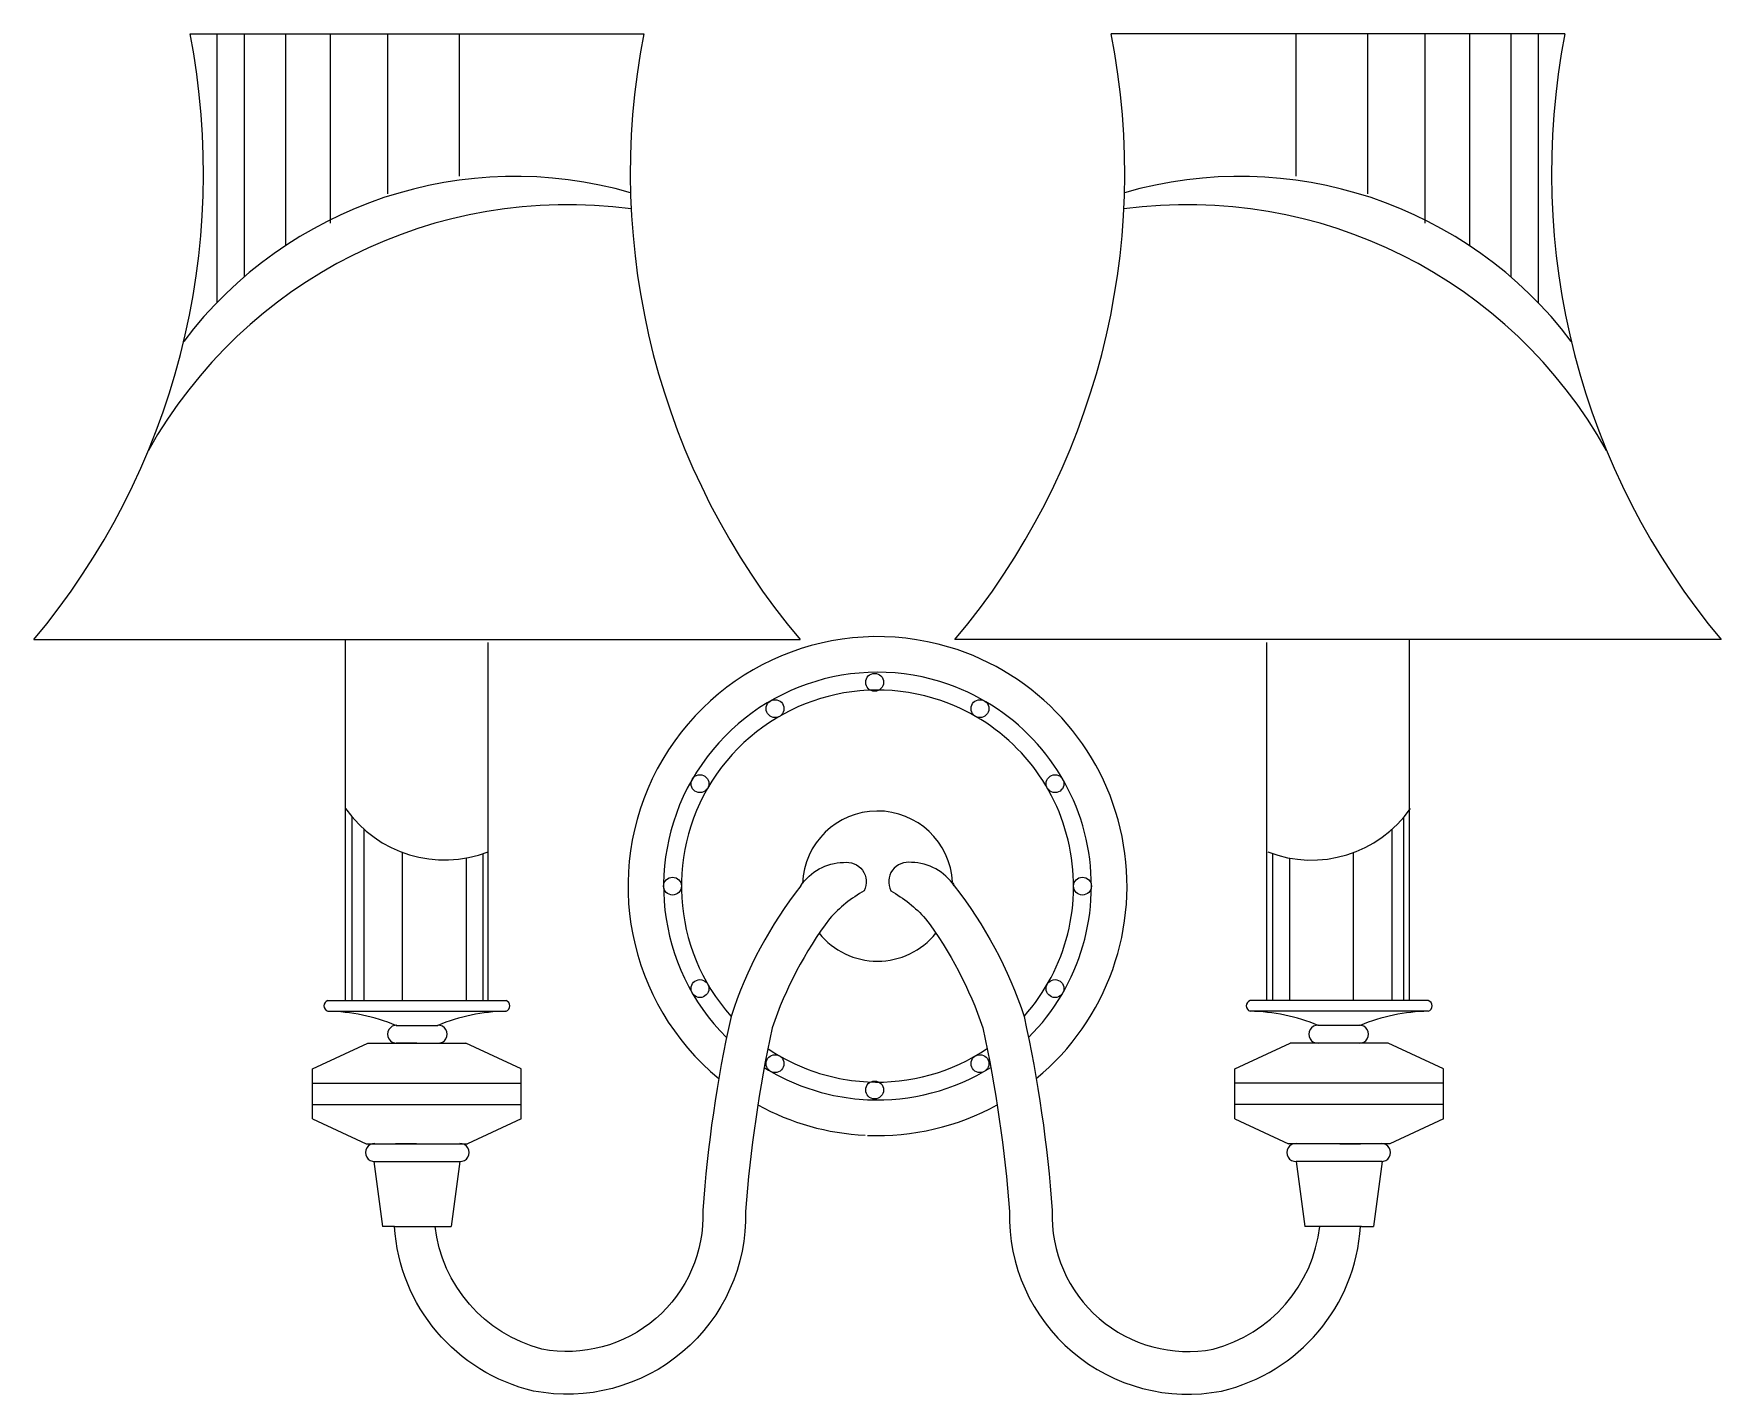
# Model space of a CAD drawing. Extents: x 970 to 1281, y 839 to 1091.
import ezdxf

# ---------------------------------------------------------------- set-up
doc = ezdxf.new("R2010")
doc.units = 0
doc.header["$MEASUREMENT"] = 0
doc.layers.add('3', color=3, linetype='CONTINUOUS')
doc.layers.add('4', color=4, linetype='CONTINUOUS')

msp = doc.modelspace()

# ---------------------------------------------------------------- linework, layer by layer
at = {"layer": '3'}
for p, q in [((1003.48, 1090.59), (1003.48, 1040.92)), ((1008.49, 1090.59), (1008.49, 1045.64)), ((1016.15, 1090.59), (1016.15, 1051.44)), ((1024.39, 1090.59), (1024.39, 1055.61)), ((1034.99, 1090.59), (1034.99, 1061.01)), ((1048.24, 1090.59), (1048.24, 1064.28)), ((1202.71, 1090.59), (1202.71, 1064.28)), ((1215.96, 1090.59), (1215.96, 1061.01)), ((1226.56, 1090.59), (1226.56, 1055.61)), ((1234.81, 1090.59), (1234.81, 1051.44)), ((1242.46, 1090.59), (1242.46, 1045.64)), ((1247.47, 1090.59), (1247.47, 1040.92)), ((1028.48, 912.01), (1028.48, 945.87)), ((1222.67, 912), (1222.67, 945.87)), ((1030.65, 912.01), (1030.65, 943.64)), ((1220.51, 912), (1220.51, 943.63)), ((1037.77, 912.01), (1037.77, 939.34)), ((1049.54, 912.01), (1049.54, 938.32)), ((1052.63, 912.01), (1052.63, 939.13)), ((1198.52, 912), (1198.52, 939.13)), ((1201.62, 912), (1201.62, 938.32)), ((1213.38, 912), (1213.38, 939.34)), ((1027.24, 912.01), (1053.57, 912.01)), ((1223.91, 912), (1197.58, 912)), ((1023.95, 910.03), (1056.87, 910.03)), ((1227.2, 910.03), (1194.29, 910.03)), ((1021.13, 896.76), (1059.68, 896.76)), ((1230.02, 896.75), (1191.47, 896.75)), ((1021.13, 892.81), (1059.68, 892.81)), ((1230.02, 892.8), (1191.47, 892.8)), ((1031.06, 885.56), (1048.34, 885.56)), ((1220.09, 885.56), (1202.82, 885.56)), ((1036.27, 870.25), (1043.78, 870.29)), ((1214.88, 870.25), (1207.37, 870.29))]:
    msp.add_line(p, q, dxfattribs=at)
for points in [[(1036.55, 907.42), (1044.27, 907.42)], [(1214.61, 907.42), (1206.88, 907.42)], [(1040.41, 904.13), (1036.55, 904.13)], [(1036.73, 904.13), (1044.27, 904.13)], [(1214.42, 904.13), (1206.88, 904.13)], [(1040.31, 885.56), (1036.45, 885.56)], [(1036.64, 885.56), (1044.18, 885.56)], [(1214.51, 885.56), (1206.98, 885.56)], [(1210.84, 885.56), (1214.7, 885.56)], [(1032.48, 882.27), (1048.34, 882.27)], [(1218.67, 882.27), (1202.82, 882.27)]]:
    msp.add_lwpolyline(points, dxfattribs=at)
for centre in [(1124.95, 970.79), (1106.55, 965.92), (1144.4, 965.92), (1092.69, 952.06), (1158.26, 952.06), (1087.62, 933.14), (1163.33, 933.14), (1092.69, 914.21), (1158.26, 914.21), (1106.55, 900.35), (1144.4, 900.35), (1124.95, 895.48)]:
    msp.add_circle(centre, 1.65, dxfattribs=at)
for centre, radius, start, end in [((1058.53, 987.59), 76.64, 73.8351, 142.9786), ((1192.42, 987.59), 76.64, 37.0214, 106.1649), ((1068.18, 970.41), 88.6, 82.35, 150.8291), ((1182.77, 970.41), 88.6, 29.1709, 97.65), ((1125.48, 933.14), 39.5, 70.5288, 225.0868), ((1125.48, 933.14), 36.21, 68.6763, 221.6423), ((1125.48, 933.14), 39.5, 314.9132, 70.5288), ((1125.48, 933.14), 36.21, 318.3577, 68.6763), ((1045.51, 960.24), 22.28, 214.9037, 291.2265), ((1205.64, 960.23), 22.28, 248.7735, 325.0963), ((1125.48, 933.14), 13.87, 2.8852, 177.9293), ((1125.48, 933.14), 13.87, 218.9664, 321.0336), ((1125.48, 933.14), 36.21, 236.0088, 248.0748), ((1125.48, 933.14), 36.21, 267.0892, 303.9912), ((1125.48, 933.14), 39.5, 238.0221, 249.003), ((1125.48, 933.14), 36.21, 248.0748, 267.0892), ((1125.48, 933.14), 39.5, 267.3319, 301.9779), ((1125.48, 933.14), 39.5, 249.003, 267.3319)]:
    msp.add_arc(centre, radius, start, end, dxfattribs=at)
at = {"layer": '4', "color": 4}
for p, q in [((998.51, 1090.59), (1082.3, 1090.59)), ((1252.44, 1090.59), (1168.65, 1090.59)), ((969.65, 978.67), (1111.17, 978.67)), ((1027.24, 912.01), (1027.24, 978.67)), ((1281.31, 978.67), (1139.78, 978.67)), ((1223.71, 912.01), (1223.71, 978.67)), ((1053.57, 912.01), (1053.57, 978.16)), ((1197.38, 912.01), (1197.38, 978.16)), ((1023.95, 912.01), (1027.24, 912.01)), ((1053.57, 912.01), (1056.87, 912.01)), ((1197.58, 912), (1194.29, 912)), ((1227.2, 912), (1223.91, 912)), ((1031.35, 904.13), (1036.73, 904.13)), ((1044.27, 904.13), (1049.46, 904.13)), ((1044.27, 904.13), (1044.46, 904.13)), ((1206.88, 904.13), (1201.69, 904.13)), ((1206.88, 904.13), (1206.7, 904.13)), ((1219.8, 904.13), (1214.42, 904.13)), ((1021.13, 890.17), (1021.13, 899.39)), ((1059.68, 890.17), (1059.68, 899.39)), ((1191.47, 890.17), (1191.47, 899.39)), ((1230.02, 890.17), (1230.02, 899.39)), ((1048.34, 885.56), (1049.75, 885.56)), ((1202.82, 885.56), (1201.4, 885.56)), ((1032.48, 882.27), (1034.05, 870.29)), ((1048.34, 882.27), (1046.76, 870.29)), ((1202.82, 882.27), (1204.39, 870.29)), ((1218.67, 882.27), (1217.1, 870.29)), ((1036.27, 870.25), (1034.05, 870.29)), ((1043.78, 870.29), (1046.76, 870.29)), ((1207.37, 870.29), (1204.39, 870.29)), ((1214.88, 870.25), (1217.1, 870.29))]:
    msp.add_line(p, q, dxfattribs=at)
for points in [[(1111.3, 933.2, -0.242921), (1119.2, 937.51, -0.611616), (1123.02, 932.27, 0.083728), (1116.63, 927.12)], [(1139.65, 933.2, 0.242921), (1131.75, 937.51, 0.611616), (1127.93, 932.27, -0.083728), (1134.33, 927.12)], [(1111.62, 933.83, 0.022794), (1111.3, 933.2, 0.086046), (1098.42, 909.08, 0.036179), (1093.2, 873.23, -0.482116), (1063.49, 847.61, -0.309818), (1043.78, 870.29)], [(1139.33, 933.83, -0.022794), (1139.65, 933.2, -0.086046), (1152.54, 909.08, -0.036179), (1157.75, 873.23, 0.482116), (1187.46, 847.61, 0.309818), (1207.17, 870.29)], [(1116.63, 927.12, 0.080549), (1106.04, 906.98, 0.035337), (1101.11, 873.06, -0.478499), (1061.94, 839.87, -0.330608), (1036.27, 870.25)], [(1134.33, 927.12, -0.080549), (1144.91, 906.98, -0.035337), (1149.84, 873.06, 0.478499), (1189.02, 839.87, 0.330608), (1214.68, 870.25)]]:
    msp.add_lwpolyline(points, format="xyb", dxfattribs=at)
for points in [[(1021.13, 899.39), (1031.35, 904.13)], [(1059.68, 899.39), (1049.46, 904.13)], [(1191.47, 899.39), (1201.69, 904.13)], [(1230.02, 899.39), (1219.8, 904.13)], [(1021.13, 890.17), (1031.06, 885.56)], [(1059.68, 890.17), (1049.75, 885.56)], [(1191.47, 890.17), (1201.4, 885.56)], [(1230.02, 890.17), (1220.09, 885.56)]]:
    msp.add_lwpolyline(points, dxfattribs=at)
for centre, radius, start, end in [((866.84, 1064.86), 134.16, 320.022, 11.0534), ((1213.98, 1064.86), 134.16, 168.9466, 219.978), ((1036.98, 1064.86), 134.16, 320.022, 11.0534), ((1384.11, 1064.86), 134.16, 168.9466, 219.978), ((1125.48, 933.14), 46.08, 73.3985, 230.5007), ((1125.48, 933.14), 46.08, 309.4993, 73.3985), ((1024.29, 911.02), 1.04, 108.9885, 251.0115), ((1024.29, 911.02), 1.04, 108.9885, 251.0115), ((1056.53, 911.02), 1.04, 288.9885, 71.0115), ((1194.63, 911.02), 1.04, 108.9885, 251.0115), ((1226.86, 911.02), 1.04, 288.9885, 71.0115), ((1226.86, 911.02), 1.04, 288.9885, 71.0115), ((1023.41, 875.69), 34.34, 67.5143, 89.1021), ((1036.64, 905.78), 1.65, 86.7736, 273.2264), ((1057.4, 875.69), 34.34, 90.8979, 112.4857), ((1044.36, 905.78), 1.65, 266.7736, 93.2264), ((1193.75, 875.69), 34.34, 67.5143, 89.1021), ((1206.79, 905.78), 1.65, 86.7736, 273.2264), ((1214.51, 905.78), 1.65, 266.7736, 93.2264), ((1227.74, 875.69), 34.34, 90.8979, 112.4857), ((1125.48, 933.14), 46.08, 241.333, 267.1809), ((1125.48, 933.14), 46.08, 267.7133, 298.667), ((1032.57, 883.92), 1.65, 86.7736, 273.2264), ((1048.43, 883.92), 1.65, 266.7736, 93.2264), ((1202.72, 883.92), 1.65, 86.7736, 273.2264), ((1218.58, 883.92), 1.65, 266.7736, 93.2264)]:
    msp.add_arc(centre, radius, start, end, dxfattribs=at)

doc.saveas('drawing.dxf')
